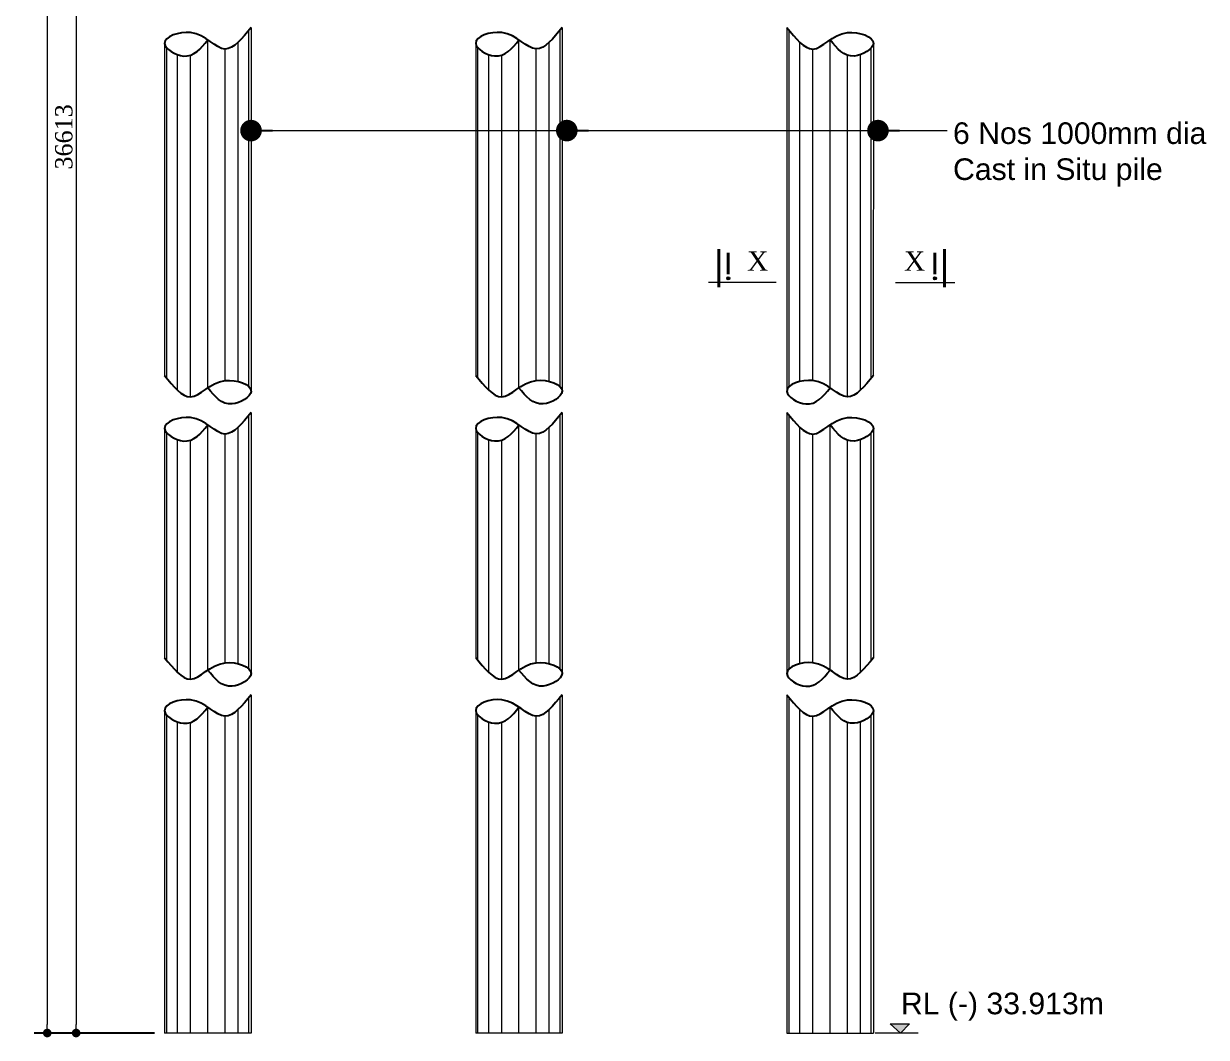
# Model space of a CAD drawing. Header units: millimetres. Extents: x -469201 to 35267, y 67768 to 197746.
# Drawn here: x -369341 to -355658, y 92130 to 103856 of the extents above; entities that cross this region are included whole.
import ezdxf

# ---------------------------------------------------------------- set-up
doc = ezdxf.new("R2010")
doc.units = ezdxf.units.MM
doc.header["$PDMODE"] = 2
doc.layers.get('Defpoints').update_dxf_attribs({"lineweight": 13})
for name, color, linetype, lineweight in [('dim', 4, 'Continuous', 25), ('Dimision', 4, 'Continuous', 9), ('hatch', 65, 'Continuous', 9), ('Pile', 11, 'Continuous', 15), ('Text', 7, 'Continuous', 15)]:
    doc.layers.add(name, color=color, linetype=linetype, lineweight=lineweight)
doc.styles.add('ROMANS', font='arial.ttf', dxfattribs={"height": 200})
doc.styles.get("Standard").update_dxf_attribs({"font": 'times.ttf'})
doc.dimstyles.new('ISO-25', dxfattribs={"dimtxt": 175, "dimasz": 100, "dimexe": 65, "dimexo": 115.625, "dimgap": 40, "dimtad": 1, "dimtoh": 1, "dimdec": 0, "dimtxsty": 'Standard', "dimblk": 'DOT', "dimcen": 300, "dimclrd": 256, "dimclre": 256, "dimclrt": 256, "dimadec": 0, "dimazin": 0, "dimtfac": 1, "dimtdec": 0, "dimtix": 1, "dimtmove": 0, "dimatfit": 3, "dimldrblk": 'DOT', "dimfxl": 75, "dimlwd": -1, "dimarcsym": 0})

# ---------------------------------------------------------------- blocks, each defined once
blk = doc.blocks.new('_Dot')
at = {"color": 0, "linetype": 'ByBlock', "lineweight": -2}
blk.add_line((-0.5, 0), (-1, 0), dxfattribs=at)
at = {"color": 0, "linetype": 'ByBlock', "const_width": 0.5}
blk.add_lwpolyline([(-0.25, 0, 1), (0.25, 0, 1)], format="xyb", close=True, dxfattribs=at)
blk = doc.blocks.new('*D94')
at = {"layer": 'Defpoints', "color": 0, "ltscale": 0.25, "transparency": 16777216}
for p in [(-368410.515977118, 118749.764507497), (-369068.2585923189, 92179.74433264497), (-367710.5159951559, 92179.74433264497)]:
    blk.add_point(p, dxfattribs=at)
at = {"layer": 'Dimision', "color": 1, "lineweight": -2, "ltscale": 0.25, "transparency": 16777216}
for p, q in [((-368526.140977118, 118749.764507497), (-369218.2585923189, 118749.764507497)), ((-367826.1409951559, 92179.74433264497), (-369218.2585923189, 92179.74433264497))]:
    blk.add_line(p, q, dxfattribs=at)
at = {"layer": 'Dimision', "ltscale": 0.25, "transparency": 16777216}
blk.add_line((-369068.2585923189, 118649.764507497), (-369068.2585923189, 92279.74433264497), dxfattribs=at)
at = {"layer": 'Dimision', "ltscale": 0.25, "transparency": 16777216, "xscale": 100, "yscale": 100, "zscale": 100}
for p, rotation in [((-369068.2585923189, 118749.764507497), 90), ((-369068.2585923189, 92179.74433264497), 270)]:
    blk.add_blockref('_Dot', p, dxfattribs=dict(at, rotation=rotation))
at = {"layer": 'Dimision', "ltscale": 0.25, "transparency": 16777216, "insert": (-369209.9889455993, 105464.7544200711), "char_height": 200, "attachment_point": 5, "rotation": 90}
blk.add_mtext('42450', dxfattribs=at)
blk = doc.blocks.new('*D131')
at = {"layer": 'Defpoints', "color": 0, "ltscale": 0.25, "transparency": 16777216}
for p in [(-368178.2185382568, 112912.764507497), (-368734.2296055675, 92179.74433264499), (-368178.2185382568, 92179.74433264499)]:
    blk.add_point(p, dxfattribs=at)
at = {"layer": 'Dimision', "color": 1, "lineweight": -2, "ltscale": 0.25, "transparency": 16777216}
for p, q in [((-368293.8435382568, 112912.764507497), (-368884.2296055675, 112912.764507497)), ((-368293.8435382568, 92179.74433264499), (-368884.2296055675, 92179.74433264499))]:
    blk.add_line(p, q, dxfattribs=at)
at = {"layer": 'Dimision', "ltscale": 0.25, "transparency": 16777216}
blk.add_line((-368734.2296055675, 112812.764507497), (-368734.2296055675, 92279.74433264499), dxfattribs=at)
at = {"layer": 'Dimision', "ltscale": 0.25, "transparency": 16777216, "xscale": 100, "yscale": 100, "zscale": 100}
for p, rotation in [((-368734.2296055675, 112912.764507497), 90), ((-368734.2296055675, 92179.74433264499), 270)]:
    blk.add_blockref('_Dot', p, dxfattribs=dict(at, rotation=rotation))
at = {"layer": 'Dimision', "ltscale": 0.25, "transparency": 16777216, "insert": (-368875.9599588479, 102546.2544200711), "char_height": 200, "attachment_point": 5, "rotation": 90}
blk.add_mtext('36613', dxfattribs=at)

msp = doc.modelspace()

# ---------------------------------------------------------------- hatches: boundary and pattern name
at = {"layer": 'Dimision', "ltscale": 5}
msp.add_hatch(color=256, dxfattribs=at).paths.add_polyline_path([(-359302.6841100517, 92285.81034982292), (-359090.5520756959, 92285.81034982292), (-359196.6180928738, 92179.74433264494)])
at = {"layer": 'Text'}
for points in [[(-361189.1618107163, 100928.6214283239, 1), (-361189.1618107163, 100892.7544732574, 1)], [(-358798.178809111, 100928.6214283239, -1), (-358798.178809111, 100892.7544732574, -1)]]:
    msp.add_hatch(color=256, dxfattribs=at).paths.add_polyline_path(points)

# ---------------------------------------------------------------- linework, layer by layer
at = {"layer": 'dim', "ltscale": 30}
for points in [[(-366710.5072711133, 103811.2739456815), (-366710.5101791275, 103811.2703402516), (-366710.5130871416, 103811.2667348216), (-366710.5159951558, 103811.2631293917), (-366811.4022489677, 103686.1817863706), (-367026.9441855956, 103418.9474120914), (-367308.5978049146, 103852.2888095442), (-367854.8580580993, 103655.7234229955), (-367432.4770057773, 103394.4308610622), (-367290.2581563583, 103569.3771561265), (-367210.3220534476, 103667.7081797796)], [(-363110.5072530754, 103812.2300893074), (-363110.5101610895, 103812.2264838775), (-363110.5130691037, 103812.2228784475), (-363110.5159771179, 103812.2192730176), (-363211.4022309298, 103687.1379299965), (-363426.9441675577, 103419.9035557173), (-363708.5977868767, 103853.2449531701), (-364254.8580400614, 103656.6795666214), (-363832.4769877394, 103395.3870046881), (-363690.2581383204, 103570.3332997524), (-363610.3220354097, 103668.6643234055)], [(-360510.5246831226, 103811.2739456815), (-360510.5217751084, 103811.2703402516), (-360510.5188670942, 103811.2667348216), (-360510.5159590801, 103811.2631293917), (-360409.6297052682, 103686.1817863706), (-360194.0877686403, 103418.9474120914), (-359912.4341493213, 103852.2888095442), (-359366.1738961366, 103655.7234229955), (-359788.5549484586, 103394.4308610622), (-359930.7737978776, 103569.3771561265), (-360010.7099007883, 103667.7081797796)]]:
    msp.add_open_spline(points, degree=3, knots=[-0.01122328174812898, -0.01122328174812898, -0.01122328174812898, -0.01122328174812898, 0, 0, 0, 389.3635945401342, 831.8693582978957, 1156.914584611938, 1419.841277873829, 1757.29163754593, 1757.29163754593, 1757.29163754593, 1757.29163754593], dxfattribs=at)
for points in [[(-367710.5159951558, 99786.42025970972), (-367410.709936864, 99537.98448095645), (-367010.709936864, 99727.2233537042), (-366710.5159951558, 99602.57185346755), (-366929.2622801643, 99456.69344922411), (-367210.709936864, 99642.86531009756)], [(-364110.5159771179, 99787.37640333561), (-363810.7099188261, 99538.94062458235), (-363410.7099188261, 99728.1794973301), (-363110.5159771179, 99603.52799709345), (-363329.2622621264, 99457.64959285001), (-363610.7099188261, 99643.82145372346)], [(-359510.5159590801, 99786.42025970972), (-359810.3220173719, 99537.98448095645), (-360210.3220173719, 99727.2233537042), (-360510.5159590801, 99602.57185346755), (-360291.7696740716, 99456.69344922411), (-360010.3220173719, 99642.86531009756)], [(-366710.5159951558, 99357.4834554348), (-367010.3220534476, 99109.04767668154), (-367410.3220534476, 99298.2865494293), (-367710.5159951558, 99173.63504919264), (-367491.7697101473, 99027.7566449492), (-367210.3220534476, 99213.92850582265)], [(-363110.5159771179, 99358.4395990607), (-363410.3220354097, 99110.00382030744), (-363810.3220354097, 99299.24269305519), (-364110.5159771179, 99174.59119281854), (-363891.7696921094, 99028.7127885751), (-363610.3220354097, 99214.88464944855)], [(-360510.5159590801, 99357.4834554348), (-360210.7099007883, 99109.04767668154), (-359810.7099007883, 99298.2865494293), (-359510.5159590801, 99173.63504919264), (-359729.2622440886, 99027.7566449492), (-360010.7099007883, 99213.92850582265)], [(-367710.5159951558, 96521.19840580564), (-367410.709936864, 96272.76262705238), (-367010.709936864, 96462.00149980013), (-366710.5159951558, 96337.34999956348), (-366929.2622801643, 96191.47159532004), (-367210.709936864, 96377.64345619349)], [(-364110.5159771179, 96522.15454943154), (-363810.7099188261, 96273.71877067827), (-363410.7099188261, 96462.95764342602), (-363110.5159771179, 96338.30614318937), (-363329.2622621264, 96192.42773894593), (-363610.7099188261, 96378.59959981938)], [(-359510.5159590801, 96521.19840580564), (-359810.3220173719, 96272.76262705238), (-360210.3220173719, 96462.00149980013), (-360510.5159590801, 96337.34999956348), (-360291.7696740716, 96191.47159532004), (-360010.3220173719, 96377.64345619349)], [(-366710.5159951558, 96092.26160153073), (-367010.3220534476, 95843.82582277746), (-367410.3220534476, 96033.06469552522), (-367710.5159951558, 95908.41319528857), (-367491.7697101473, 95762.53479104512), (-367210.3220534476, 95948.70665191858)], [(-363110.5159771179, 96093.21774515662), (-363410.3220354097, 95844.78196640336), (-363810.3220354097, 96034.02083915111), (-364110.5159771179, 95909.36933891446), (-363891.7696921094, 95763.49093467102), (-363610.3220354097, 95949.66279554447)], [(-360510.5159590801, 96092.26160153073), (-360210.7099007883, 95843.82582277746), (-359810.7099007883, 96033.06469552522), (-359510.5159590801, 95908.41319528857), (-359729.2622440886, 95762.53479104512), (-360010.7099007883, 95948.70665191858)]]:
    msp.add_spline(points, degree=3, dxfattribs=at)
at = {"layer": 'Dimision', "ltscale": 5}
msp.add_line((-358993.4228856123, 92179.74433264494), (-359490.2708303255, 92179.74433264494), dxfattribs=at)
msp.add_lwpolyline([(-359314.2132427142, 92285.81034982292), (-359090.5520756959, 92285.81034982292), (-359196.6180928738, 92179.74433264494)], close=True, dxfattribs=at)
at = {"layer": 'hatch', "ltscale": 3}
for p, q in [((-366734.8684315608, 99655.65861322134), (-366734.8684315608, 103781.1345852245)), ((-363134.8684135229, 99656.61475684724), (-363134.8684135229, 103782.0907288504)), ((-360486.1635226751, 99655.65861322134), (-360486.1635226751, 103781.1345852245)), ((-367210.5159951558, 99643.29929159283), (-367210.5159951558, 103667.4696082301)), ((-367210.5159951558, 99643.29929159283), (-367210.5159951558, 103667.4696082301)), ((-367210.5159951558, 99643.29929159283), (-367210.5159951558, 103667.4696082301)), ((-367210.5159951558, 99643.29929159283), (-367210.5159951558, 103667.4696082301)), ((-366860.5159951558, 99716.5469698908), (-366860.5159951558, 103640.4009105272)), ((-366860.5159951558, 99716.5469698908), (-366860.5159951558, 103640.4009105272)), ((-363610.5159771179, 99644.25543521873), (-363610.5159771179, 103668.425751856)), ((-363610.5159771179, 99644.25543521873), (-363610.5159771179, 103668.425751856)), ((-363610.5159771179, 99644.25543521873), (-363610.5159771179, 103668.425751856)), ((-363610.5159771179, 99644.25543521873), (-363610.5159771179, 103668.425751856)), ((-363260.5159771179, 99717.5031135167), (-363260.5159771179, 103641.3570541531)), ((-363260.5159771179, 99717.5031135167), (-363260.5159771179, 103641.3570541531)), ((-360360.5159590801, 99716.5469698908), (-360360.5159590801, 103640.4009105272)), ((-360360.5159590801, 99716.5469698908), (-360360.5159590801, 103640.4009105272)), ((-360010.5159590801, 99643.29929159283), (-360010.5159590801, 103667.4696082301)), ((-360010.5159590801, 99643.29929159283), (-360010.5159590801, 103667.4696082301)), ((-360010.5159590801, 99643.29929159283), (-360010.5159590801, 103667.4696082301)), ((-360010.5159590801, 99643.29929159283), (-360010.5159590801, 103667.4696082301)), ((-367686.1635587508, 99756.29171554251), (-367686.1635587508, 103576.8657279067)), ((-367560.5159951558, 99615.5580408452), (-367560.5159951558, 103497.1086472234)), ((-367560.5159951558, 99615.5580408452), (-367560.5159951558, 103497.1086472234)), ((-367410.5159951558, 99537.98806277456), (-367410.5159951558, 103491.3993451396)), ((-367010.5159951558, 99727.24638107858), (-367010.5159951558, 103562.8309324566)), ((-364086.1635407128, 99757.2478591684), (-364086.1635407128, 103577.8218715326)), ((-363960.5159771179, 99616.51418447109), (-363960.5159771179, 103498.0647908493)), ((-363960.5159771179, 99616.51418447109), (-363960.5159771179, 103498.0647908493)), ((-363810.5159771179, 99538.94420640045), (-363810.5159771179, 103492.3554887655)), ((-363410.5159771179, 99728.20252470448), (-363410.5159771179, 103563.7870760825)), ((-360210.5159590801, 99727.24638107858), (-360210.5159590801, 103562.8309324566)), ((-359810.5159590801, 99537.98806277456), (-359810.5159590801, 103491.3993451396)), ((-359660.5159590801, 99615.5580408452), (-359660.5159590801, 103497.1086472234)), ((-359660.5159590801, 99615.5580408452), (-359660.5159590801, 103497.1086472234)), ((-359534.8683954851, 99756.29171554251), (-359534.8683954851, 103576.8657279067)), ((-367210.5159951558, 96378.07743768876), (-367210.5159951558, 99213.6899342732)), ((-367210.5159951558, 96378.07743768876), (-367210.5159951558, 99213.6899342732)), ((-367210.5159951558, 96378.07743768876), (-367210.5159951558, 99213.6899342732)), ((-367210.5159951558, 96378.07743768876), (-367210.5159951558, 99213.6899342732)), ((-366735.5159951558, 96391.0696165812), (-366735.5159951558, 99326.55730713565)), ((-363610.5159771179, 96379.03358131465), (-363610.5159771179, 99214.6460778991)), ((-363610.5159771179, 96379.03358131465), (-363610.5159771179, 99214.6460778991)), ((-363610.5159771179, 96379.03358131465), (-363610.5159771179, 99214.6460778991)), ((-363610.5159771179, 96379.03358131465), (-363610.5159771179, 99214.6460778991)), ((-363135.5159771179, 96392.02576020709), (-363135.5159771179, 99327.51345076154)), ((-360485.5159590801, 96391.0696165812), (-360485.5159590801, 99326.55730713565)), ((-360010.5159590801, 96378.07743768876), (-360010.5159590801, 99213.6899342732)), ((-360010.5159590801, 96378.07743768876), (-360010.5159590801, 99213.6899342732)), ((-360010.5159590801, 96378.07743768876), (-360010.5159590801, 99213.6899342732)), ((-360010.5159590801, 96378.07743768876), (-360010.5159590801, 99213.6899342732)), ((-367685.5159951558, 96490.27225750648), (-367685.5159951558, 99122.33824809795)), ((-367010.5159951558, 96462.02452717452), (-367010.5159951558, 99109.05125849963)), ((-366860.5159951558, 96451.32511598674), (-366860.5159951558, 99186.62123657025)), ((-366860.5159951558, 96451.32511598674), (-366860.5159951558, 99186.62123657025)), ((-364085.5159771179, 96491.22840113238), (-364085.5159771179, 99123.29439172384)), ((-363410.5159771179, 96462.98067080042), (-363410.5159771179, 99110.00740212553)), ((-363260.5159771179, 96452.28125961263), (-363260.5159771179, 99187.57738019615)), ((-363260.5159771179, 96452.28125961263), (-363260.5159771179, 99187.57738019615)), ((-360360.5159590801, 96451.32511598674), (-360360.5159590801, 99186.62123657025)), ((-360360.5159590801, 96451.32511598674), (-360360.5159590801, 99186.62123657025)), ((-360210.5159590801, 96462.02452717452), (-360210.5159590801, 99109.05125849963)), ((-359535.5159590801, 96490.27225750648), (-359535.5159590801, 99122.33824809795)), ((-367560.5159951558, 96350.3361869411), (-367560.5159951558, 99043.3289732664)), ((-367560.5159951558, 96350.3361869411), (-367560.5159951558, 99043.3289732664)), ((-367410.5159951558, 96272.76620887047), (-367410.5159951558, 99036.0812796178)), ((-363960.5159771179, 96351.292330567), (-363960.5159771179, 99044.2851168923)), ((-363960.5159771179, 96351.292330567), (-363960.5159771179, 99044.2851168923)), ((-363810.5159771179, 96273.72235249636), (-363810.5159771179, 99037.0374232437)), ((-359810.5159590801, 96272.76620887047), (-359810.5159590801, 99036.0812796178)), ((-359660.5159590801, 96350.3361869411), (-359660.5159590801, 99043.3289732664)), ((-359660.5159590801, 96350.3361869411), (-359660.5159590801, 99043.3289732664)), ((-366735.5159951558, 92178.78818901903), (-366735.5159951558, 96061.33545323157)), ((-363135.5159771179, 92179.74433264493), (-363135.5159771179, 96062.29159685747)), ((-360485.5159590801, 92178.78818901903), (-360485.5159590801, 96061.33545323157)), ((-367210.5159951558, 92178.78818901903), (-367210.5159951558, 95948.46808036913)), ((-367210.5159951558, 92178.78818901903), (-367210.5159951558, 95948.46808036913)), ((-367210.5159951558, 92178.78818901903), (-367210.5159951558, 95948.46808036913)), ((-367210.5159951558, 92178.78818901903), (-367210.5159951558, 95948.46808036913)), ((-366860.5159951558, 92178.78818901903), (-366860.5159951558, 95921.39938266618)), ((-366860.5159951558, 92178.78818901903), (-366860.5159951558, 95921.39938266618)), ((-363610.5159771179, 92179.74433264493), (-363610.5159771179, 95949.42422399503)), ((-363610.5159771179, 92179.74433264493), (-363610.5159771179, 95949.42422399503)), ((-363610.5159771179, 92179.74433264493), (-363610.5159771179, 95949.42422399503)), ((-363610.5159771179, 92179.74433264493), (-363610.5159771179, 95949.42422399503)), ((-363260.5159771179, 92179.74433264493), (-363260.5159771179, 95922.35552629207)), ((-363260.5159771179, 92179.74433264493), (-363260.5159771179, 95922.35552629207)), ((-360360.5159590801, 92178.78818901903), (-360360.5159590801, 95921.39938266618)), ((-360360.5159590801, 92178.78818901903), (-360360.5159590801, 95921.39938266618)), ((-360010.5159590801, 92178.78818901903), (-360010.5159590801, 95948.46808036913)), ((-360010.5159590801, 92178.78818901903), (-360010.5159590801, 95948.46808036913)), ((-360010.5159590801, 92178.78818901903), (-360010.5159590801, 95948.46808036913)), ((-360010.5159590801, 92178.78818901903), (-360010.5159590801, 95948.46808036913)), ((-367685.5159951558, 92178.78818901903), (-367685.5159951558, 95857.11639419386)), ((-367010.5159951558, 92178.78818901903), (-367010.5159951558, 95843.82940459556)), ((-364085.5159771179, 92179.74433264493), (-364085.5159771179, 95858.07253781975)), ((-363410.5159771179, 92179.74433264493), (-363410.5159771179, 95844.78554822145)), ((-360210.5159590801, 92178.78818901903), (-360210.5159590801, 95843.82940459556)), ((-359535.5159590801, 92178.78818901903), (-359535.5159590801, 95857.11639419386)), ((-367560.5159951558, 92178.78818901903), (-367560.5159951558, 95778.10711936234)), ((-367560.5159951558, 92178.78818901903), (-367560.5159951558, 95778.10711936234)), ((-367410.5159951558, 92178.78818901903), (-367410.5159951558, 95772.39781727864)), ((-363960.5159771179, 92179.74433264493), (-363960.5159771179, 95779.06326298823)), ((-363960.5159771179, 92179.74433264493), (-363960.5159771179, 95779.06326298823)), ((-363810.5159771179, 92179.74433264493), (-363810.5159771179, 95773.35396090454)), ((-359810.5159590801, 92178.78818901903), (-359810.5159590801, 95772.39781727864)), ((-359660.5159590801, 92178.78818901903), (-359660.5159590801, 95778.10711936234)), ((-359660.5159590801, 92178.78818901903), (-359660.5159590801, 95778.10711936234))]:
    msp.add_line(p, q, dxfattribs=at)
at = {"layer": 'Pile', "ltscale": 3}
for p, q in [((-366710.5072711133, 103811.2739456815), (-366710.6795001298, 99611.18476846344)), ((-363110.5072530754, 103812.2300893074), (-363110.6794820919, 99612.14091208934)), ((-360510.5246831226, 103811.2739456815), (-360510.352454106, 99611.18476846344)), ((-367710.5171806306, 103627.4335159111), (-367710.3596679472, 99786.2264412781)), ((-364110.5171625927, 103628.389659537), (-364110.3596499093, 99787.18258490399)), ((-359510.5147736052, 103627.4335159111), (-359510.6722862886, 99786.2264412781)), ((-366710.5159951558, 99357.4834554348), (-366710.5159951558, 96343.97679438359)), ((-363110.5159771179, 99358.4395990607), (-363110.5159771179, 96344.93293800949)), ((-360510.5159590801, 99357.4834554348), (-360510.5159590801, 96343.97679438359)), ((-367710.5159951558, 99173.63504919202), (-367710.5159951558, 96521.19840580564)), ((-364110.5159771179, 99174.59119281791), (-364110.5159771179, 96522.15454943154)), ((-359510.5159590801, 99173.63504919202), (-359510.5159590801, 96521.19840580564)), ((-366710.5159951558, 96092.26160153073), (-366710.5159951558, 92178.78818901903)), ((-363110.5159771179, 96093.21774515662), (-363110.5159771179, 92179.74433264493)), ((-360510.5159590801, 96092.26160153073), (-360510.5159590801, 92178.78818901903)), ((-367710.5159951558, 95908.41319528793), (-367710.5159951558, 92178.78818901908)), ((-364110.5159771179, 95909.36933891382), (-364110.5159771179, 92179.74433264497)), ((-359510.5159590801, 95908.41319528793), (-359510.5159590801, 92178.78818901908)), ((-366710.5159951558, 92178.78818901903), (-367710.5159951558, 92178.78818901908)), ((-363110.5159771179, 92179.74433264493), (-364110.5159771179, 92179.74433264497)), ((-360510.5159590801, 92178.78818901903), (-359510.5159590801, 92178.78818901908))]:
    msp.add_line(p, q, dxfattribs=at)
at = {"layer": 'Text'}
for p, q in [((-360633.8798862827, 100862.551328665), (-361418.0234042913, 100862.551328665)), ((-359253.4607335446, 100862.551328665), (-358569.317215536, 100862.551328665))]:
    msp.add_line(p, q, dxfattribs=at)
at = {"layer": 'Text', "const_width": 35.86695506645954}
for points in [[(-361299.3839398674, 100807.6705249266), (-361299.3839398674, 101250.0490710926)], [(-358687.9566799598, 100807.6705249266), (-358687.9566799598, 101250.0490710926)], [(-361189.1618107163, 100956.1752078314), (-361189.1618107163, 101205.6987454533)], [(-358798.178809111, 100956.1752078314), (-358798.178809111, 101205.6987454533)]]:
    msp.add_lwpolyline(points, dxfattribs=at)
at = {"layer": 'Text'}
for centre in [(-361189.1618107163, 100910.6879507906), (-358798.178809111, 100910.6879507906)]:
    msp.add_circle(centre, 17.93347753322977, dxfattribs=at)

# ---------------------------------------------------------------- texts
for p in [(-360970.1432872806, 100997.3937242851), (-359155.1035954244, 100997.3937242851)]:
    msp.add_text('X', height=224.1684691653721, dxfattribs=at).set_placement(p)
at = {"layer": 'Text', "style": 'ROMANS'}
msp.add_text('RL (-) 33.913m', height=250, dxfattribs=at).set_placement((-359191.4828255376, 92396.72573970849))
at = {"layer": 'Text', "insert": (-358588.6576245407, 102714.3537627175), "char_height": 250, "width": 3360.034845462599, "attachment_point": 1, "style": 'ROMANS'}
msp.add_mtext('6 Nos 1000mm dia Cast in Situ pile', dxfattribs=at)

# ---------------------------------------------------------------- dimensions: what is measured, and where the dimension line sits
at = {"layer": 'Dimision', "ltscale": 0.25}
for base, p1, p2, text, picture, middle in [((-369068.2585923189, 92179.74433264497), (-368410.5159771179, 118749.764507497), (-367710.5159951558, 92179.74433264494), '42450', '*D94', (-369209.9889455993, 105464.7544200711)), ((-368734.2296055675, 92179.74433264499), (-368178.2185382567, 112912.764507497), (-368178.2185382567, 92179.74433264496), '36613', '*D131', (-368875.9599588479, 102546.2544200711))]:
    dim = msp.add_linear_dim(base=base, p1=p1, p2=p2, angle=90, text=text, dimstyle='ISO-25', override={"dimtxt": 200, "dimexe": 150, "dimclre": 1, "dimtmove": 1}, dxfattribs=at)
    dim.commit()
    dim.dimension.update_dxf_attribs({"geometry": picture, "text_midpoint": middle})

# ---------------------------------------------------------------- leaders
at = {"layer": 'Dimision', "color": 7, "ltscale": 10}
for points in [[(-366710.5561645179, 102618.9274767898), (-358656.4072348007, 102618.9578381377)], [(-363057.0019987772, 102618.9332542704), (-358656.4072348007, 102618.9578381377)], [(-359457.285466124, 102618.9248517127), (-358656.4072348007, 102618.9578381377)]]:
    msp.add_leader(points, dimstyle='ISO-25', override={"dimtxt": 200, "dimasz": 250, "dimgap": 20, "dimtad": 0, "dimfxl": 300, "dimfxlon": 1, "dimlwe": 65535}, dxfattribs=at)

doc.saveas('drawing.dxf')
